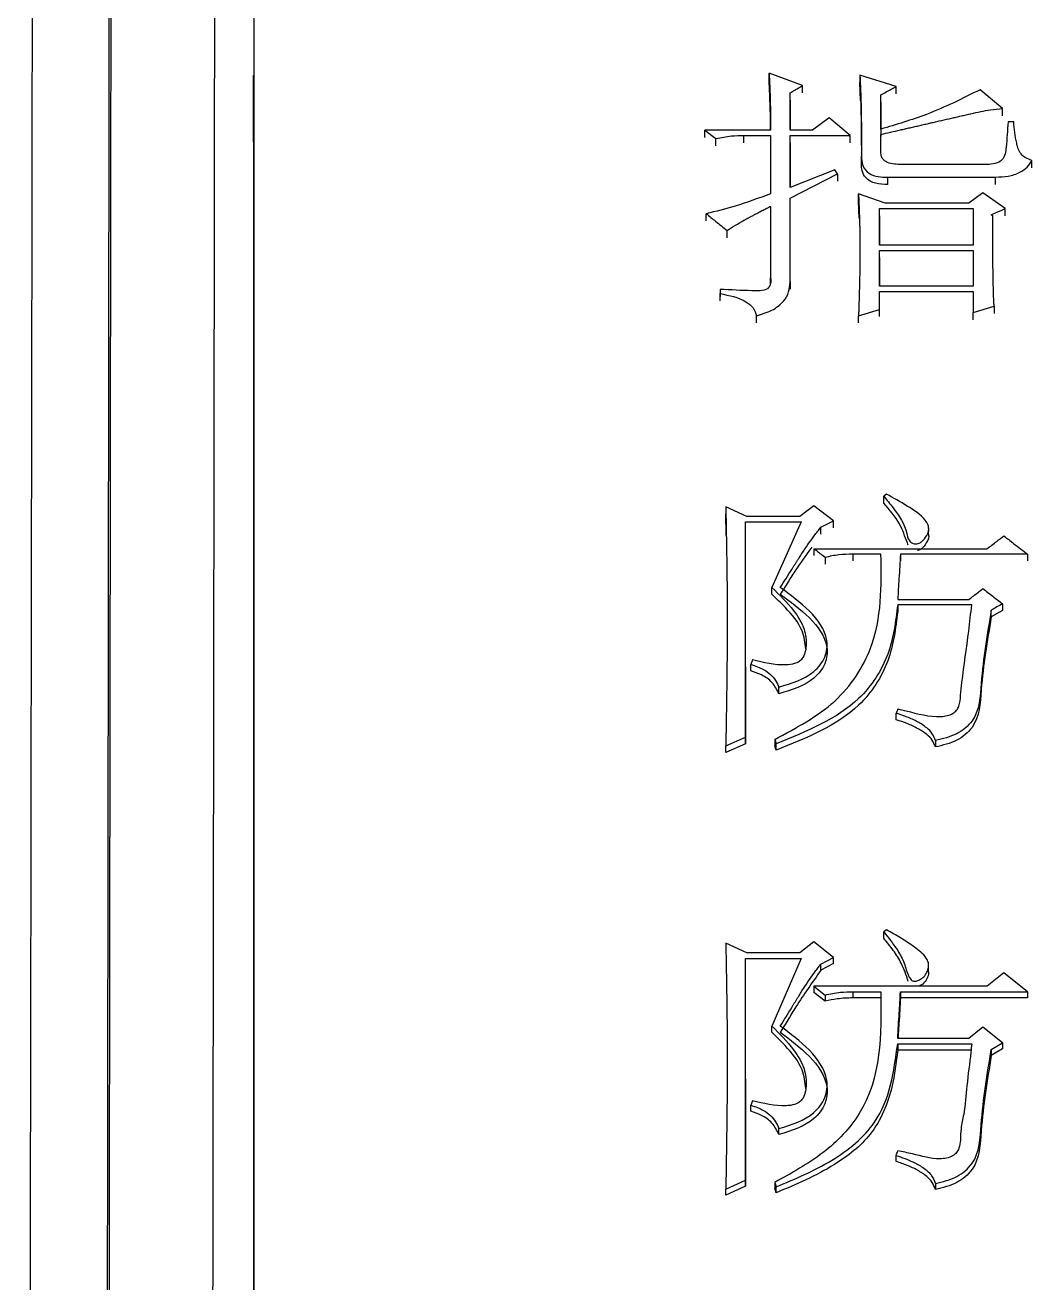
# Model space of a CAD drawing. Header units: millimetres. Extents: x 2404 to 4548, y 1024 to 2541.
# Drawn here: x 2914.55 to 2922.34, y 2251.26 to 2261 of the extents above; entities that cross this region are included whole.
import ezdxf

# ---------------------------------------------------------------- set-up
doc = ezdxf.new("R2010")
doc.units = ezdxf.units.MM

msp = doc.modelspace()

# ---------------------------------------------------------------- linework, layer by layer
at = {"color": 7, "linetype": 'Continuous', "lineweight": 25}
for p, q in [((2920.5687, 2260.5312), (2920.3091, 2260.6274)), ((2920.3091, 2260.57), (2920.3091, 2260.6274)), ((2916.3194, 2259.5768), (2916.3193, 2260.608)), ((2920.5687, 2260.4741), (2920.5687, 2260.5312)), ((2921.2935, 2260.5231), (2921.0122, 2260.6114)), ((2921.0122, 2260.6114), (2921.0122, 2260.5543)), ((2921.0171, 2260.4166), (2921.0122, 2260.554)), ((2921.2935, 2260.4661), (2921.2935, 2260.5231)), ((2920.4713, 2260.1854), (2920.4713, 2260.475)), ((2920.4713, 2260.418), (2920.4713, 2260.475)), ((2921.1745, 2260.1935), (2921.1745, 2260.4589)), ((2921.1745, 2260.402), (2921.1745, 2260.4589)), ((2922.1156, 2260.3544), (2921.9425, 2260.499)), ((2920.4713, 2260.4178), (2920.4713, 2260.1854)), ((2921.1745, 2260.4017), (2921.1745, 2260.1367)), ((2922.1156, 2260.2976), (2922.1156, 2260.3544)), ((2920.7742, 2260.282), (2920.6444, 2260.1854)), ((2920.9365, 2260.1451), (2920.7742, 2260.282)), ((2922.2021, 2260.2498), (2922.1588, 2260.2498)), ((2919.8115, 2260.1854), (2919.898, 2260.1209)), ((2920.3199, 2260.1854), (2919.8115, 2260.1854)), ((2919.8115, 2260.1288), (2919.8115, 2260.1854)), ((2920.1144, 2260.1451), (2920.3199, 2260.1451)), ((2920.1144, 2260.0886), (2920.1144, 2260.1451)), ((2920.3199, 2260.1451), (2920.3199, 2259.6927)), ((2920.6444, 2260.1854), (2920.4713, 2260.1854)), ((2920.4713, 2260.1451), (2920.9365, 2260.1451)), ((2920.4713, 2259.7413), (2920.4713, 2260.1451)), ((2920.4713, 2260.0886), (2920.4713, 2260.1451)), ((2920.9365, 2260.0886), (2920.9365, 2260.1451)), ((2921.1745, 2260.008), (2921.1745, 2260.1532)), ((2921.1745, 2260.0966), (2921.1745, 2260.1532)), ((2919.898, 2260.0644), (2919.898, 2260.1209)), ((2920.4713, 2260.0883), (2920.4713, 2259.7413)), ((2921.023, 2259.9272), (2921.023, 2259.9838)), ((2922.3428, 2259.8952), (2922.3428, 2259.9515)), ((2920.8175, 2259.8788), (2920.4713, 2259.7413)), ((2920.4713, 2259.6603), (2920.8391, 2259.8464)), ((2920.8391, 2259.8464), (2920.8175, 2259.8788)), ((2920.8391, 2259.8464), (2920.8391, 2259.7902)), ((2921.9965, 2259.9192), (2921.3367, 2259.9192)), ((2921.2286, 2259.8222), (2922.0615, 2259.8222)), ((2921.2286, 2259.7658), (2921.2286, 2259.8222)), ((2922.0615, 2259.766), (2922.0615, 2259.8222)), ((2920.4714, 2259.0099), (2920.4713, 2259.6603)), ((2920.4713, 2259.6043), (2920.4713, 2259.6603)), ((2921.2069, 2259.6198), (2921.0014, 2259.6927)), ((2921.0014, 2259.6367), (2921.0014, 2259.6927)), ((2921.9641, 2259.7008), (2921.856, 2259.6198)), ((2922.1372, 2259.5792), (2921.9641, 2259.7008)), ((2920.3199, 2259.5954), (2920.3199, 2259.0425)), ((2921.0053, 2259.5046), (2921.0014, 2259.6365)), ((2921.1637, 2259.5792), (2921.8884, 2259.5792)), ((2921.1637, 2259.295), (2921.1637, 2259.5792)), ((2921.1637, 2259.5234), (2921.1637, 2259.5792)), ((2921.856, 2259.6198), (2921.2069, 2259.6198)), ((2921.8884, 2259.5792), (2921.8884, 2259.295)), ((2922.1372, 2259.5234), (2922.1372, 2259.5792)), ((2919.8223, 2259.4827), (2919.8223, 2259.5387)), ((2921.1637, 2259.5232), (2921.1637, 2259.295)), ((2922.0399, 2259.5224), (2922.029, 2259.5306)), ((2919.9846, 2259.3531), (2919.9846, 2259.4088)), ((2921.8884, 2259.295), (2921.1637, 2259.295)), ((2921.1637, 2259.2543), (2921.8884, 2259.2543)), ((2921.1637, 2258.9773), (2921.1637, 2259.2543)), ((2921.1637, 2259.1988), (2921.1637, 2259.2543)), ((2921.1637, 2259.1987), (2921.1637, 2258.9773)), ((2921.8884, 2259.2543), (2921.8884, 2258.9773)), ((2920.3199, 2258.9872), (2920.3199, 2259.0425)), ((2920.4714, 2259.0149), (2920.4714, 2258.9546)), ((2920.4714, 2258.9547), (2920.4714, 2259.0099)), ((2921.8884, 2258.9773), (2921.1637, 2258.9773)), ((2919.9305, 2258.9528), (2919.9305, 2258.9201)), ((2919.9305, 2258.9528), (2919.9305, 2258.8977)), ((2919.9305, 2258.8651), (2919.9305, 2258.9201)), ((2921.1637, 2258.9365), (2921.8884, 2258.9365)), ((2921.1637, 2258.7976), (2921.1637, 2258.9365)), ((2921.1637, 2258.8814), (2921.1637, 2258.9365)), ((2921.8884, 2258.9365), (2921.8884, 2258.773)), ((2921.0014, 2258.7485), (2921.1637, 2258.7976)), ((2921.1637, 2258.7427), (2921.1637, 2258.7976)), ((2921.8884, 2258.773), (2922.0507, 2258.8221)), ((2921.8884, 2258.7182), (2921.8884, 2258.773)), ((2922.0507, 2258.8221), (2922.0507, 2258.7671)), ((2920.2117, 2258.6937), (2920.2117, 2258.7485)), ((2921.0014, 2258.6937), (2921.0014, 2258.7485)), ((2921.2178, 2257.3682), (2921.1961, 2257.3516)), ((2921.1961, 2257.2985), (2921.1961, 2257.3516)), ((2920.136, 2257.1939), (2919.9738, 2257.2686)), ((2919.9738, 2257.2686), (2919.9738, 2257.2156)), ((2919.9761, 2257.0493), (2919.9738, 2257.2156)), ((2920.6553, 2257.2769), (2920.5471, 2257.1939)), ((2920.8067, 2257.1607), (2920.6553, 2257.2769)), ((2920.1252, 2257.1524), (2920.5579, 2257.1524)), ((2920.1252, 2255.4859), (2920.1252, 2257.1524)), ((2920.1252, 2257.0995), (2920.1252, 2257.1524)), ((2920.5471, 2257.1939), (2920.136, 2257.1939)), ((2920.5579, 2257.1524), (2920.3307, 2256.6443)), ((2920.7093, 2257.1108), (2920.8067, 2257.1607)), ((2920.8067, 2257.1078), (2920.8067, 2257.1607)), ((2920.7093, 2257.058), (2920.7093, 2257.1108)), ((2921.5439, 2257.1019), (2921.5439, 2257.1112)), ((2921.5439, 2257.0581), (2921.5439, 2257.0893)), ((2920.6553, 2256.9444), (2921.9966, 2256.9444)), ((2920.6553, 2256.9444), (2920.6553, 2256.8918)), ((2920.7418, 2256.8778), (2920.7418, 2256.8253)), ((2921.1745, 2256.9028), (2920.9581, 2256.9028)), ((2920.9581, 2256.9028), (2920.9581, 2256.8502)), ((2922.3103, 2256.9028), (2921.3259, 2256.9028)), ((2921.3259, 2256.9028), (2921.3259, 2256.8502)), ((2922.3103, 2256.9028), (2922.3103, 2256.8502)), ((2920.3307, 2256.592), (2920.3307, 2256.6443)), ((2921.3043, 2256.5524), (2921.856, 2256.5524)), ((2921.8776, 2256.5106), (2921.3043, 2256.5106)), ((2921.3043, 2256.5106), (2921.3043, 2256.4585)), ((2922.0291, 2256.4168), (2922.0291, 2256.4688)), ((2922.1156, 2256.4669), (2922.0291, 2256.4168)), ((2922.1156, 2256.5189), (2922.1156, 2256.4669)), ((2920.7582, 2256.1473), (2920.7582, 2256.199)), ((2920.1793, 2256.0834), (2920.1685, 2256.0498)), ((2920.1685, 2255.9984), (2920.1685, 2256.0498)), ((2920.1252, 2256.0317), (2920.1252, 2255.4352)), ((2920.3848, 2255.8221), (2920.3848, 2255.8734)), ((2921.2935, 2255.6204), (2921.2935, 2255.6714)), ((2919.9738, 2255.4184), (2920.1252, 2255.4859)), ((2920.1252, 2255.4352), (2920.1252, 2255.4859)), ((2920.3524, 2255.469), (2920.3632, 2255.4353)), ((2921.5964, 2255.4606), (2921.5964, 2255.4099)), ((2920.1252, 2255.4352), (2919.9738, 2255.3677)), ((2919.9738, 2255.3677), (2919.9738, 2255.4184)), ((2920.3632, 2255.3846), (2920.3524, 2255.4183)), ((2920.3632, 2255.3846), (2920.3632, 2255.4353)), ((2920.6553, 2253.9006), (2920.5471, 2253.815)), ((2920.8067, 2253.7808), (2920.6553, 2253.9006)), ((2921.2178, 2253.9947), (2921.1961, 2253.9775)), ((2920.1361, 2253.815), (2919.9738, 2253.892)), ((2919.9738, 2253.892), (2919.9738, 2253.8434)), ((2920.5471, 2253.815), (2920.1361, 2253.815)), ((2920.1252, 2253.7722), (2920.5579, 2253.7722)), ((2920.1253, 2252.0565), (2920.1252, 2253.7722)), ((2920.1252, 2253.7237), (2920.1252, 2253.7722)), ((2920.5579, 2253.7722), (2920.3308, 2253.2488)), ((2920.7094, 2253.7294), (2920.8067, 2253.7808)), ((2920.8067, 2253.7323), (2920.7094, 2253.6809)), ((2920.7094, 2253.6809), (2920.7094, 2253.7294)), ((2920.8067, 2253.7323), (2920.8067, 2253.7808)), ((2921.5438, 2253.6654), (2921.5438, 2253.7141)), ((2922.1264, 2253.6608), (2921.9966, 2253.558)), ((2922.3103, 2253.5151), (2922.1264, 2253.6608)), ((2921.9966, 2253.558), (2920.6553, 2253.5579)), ((2920.6553, 2253.5579), (2920.7418, 2253.4893)), ((2920.6553, 2253.5579), (2920.6553, 2253.5097)), ((2920.9582, 2253.5151), (2921.1745, 2253.5151)), ((2920.9582, 2253.5151), (2920.9582, 2253.4669)), ((2921.326, 2253.5151), (2922.3103, 2253.5151)), ((2921.326, 2253.5151), (2921.326, 2253.4669)), ((2922.3103, 2253.5151), (2922.3103, 2253.4669)), ((2920.7418, 2253.4412), (2920.6553, 2253.5097)), ((2920.7418, 2253.4893), (2920.7418, 2253.4412)), ((2921.1745, 2253.4669), (2920.9582, 2253.4669)), ((2922.3103, 2253.4669), (2921.326, 2253.4669)), ((2920.3308, 2253.2009), (2920.3308, 2253.2488)), ((2921.9642, 2253.2402), (2921.856, 2253.1541)), ((2922.1156, 2253.1197), (2921.9642, 2253.2402)), ((2921.856, 2253.1541), (2921.3043, 2253.1541)), ((2921.3043, 2253.1111), (2921.8776, 2253.1111)), ((2921.8776, 2253.0635), (2921.3043, 2253.0635)), ((2922.0291, 2253.0681), (2922.1156, 2253.1197)), ((2922.1156, 2253.0721), (2922.0291, 2253.0205)), ((2922.0291, 2253.0681), (2922.0291, 2253.0205)), ((2922.1156, 2253.1197), (2922.1156, 2253.0721)), ((2920.1253, 2252.8384), (2920.1253, 2252.0102)), ((2920.7582, 2252.743), (2920.7582, 2252.7903)), ((2920.1793, 2252.6713), (2920.1685, 2252.6367)), ((2920.1685, 2252.5897), (2920.1685, 2252.6367)), ((2920.3849, 2252.4083), (2920.3849, 2252.4551)), ((2921.2935, 2252.2008), (2921.2935, 2252.2473)), ((2919.9738, 2251.987), (2920.1253, 2252.0565)), ((2920.1253, 2252.0102), (2920.1253, 2252.0565)), ((2920.1253, 2252.0102), (2919.9738, 2251.9408)), ((2919.9738, 2251.9408), (2919.9738, 2251.987)), ((2920.3524, 2252.0391), (2920.3632, 2252.0044)), ((2920.3632, 2251.9582), (2920.3524, 2251.9928)), ((2920.3632, 2251.9582), (2920.3632, 2252.0044)), ((2921.5964, 2252.0304), (2921.5964, 2251.9842))]:
    msp.add_line(p, q, dxfattribs=at)
at = {"color": 7, "linetype": 'Continuous', "lineweight": 25, "flags": 128}
for points in [[(2922.029, 2259.5306), (2922.073, 2259.5503), (2922.1051, 2259.5648), (2922.1372, 2259.5792)], [(2920.3524, 2255.469), (2920.3524, 2255.4484), (2920.3524, 2255.4334), (2920.3524, 2255.4183)], [(2921.1961, 2253.9287), (2921.1961, 2253.9458), (2921.1961, 2253.9616), (2921.1961, 2253.9775)], [(2921.3043, 2253.1111), (2921.3043, 2253.0916), (2921.3043, 2253.0635)], [(2920.3524, 2252.0391), (2920.3524, 2252.0203), (2920.3524, 2252.0066), (2920.3524, 2251.9928)]]:
    msp.add_lwpolyline(points, dxfattribs=at)
at = {"color": 7, "linetype": 'Continuous', "lineweight": 25}
for points, knots in [([(2916.3189, 2292.3583), (2916.3189, 2292.2543), (2916.3189, 2291.7335), (2916.319, 2290.3666), (2916.3191, 2288.2067), (2916.3191, 2285.5883), (2916.3191, 2283.1258), (2916.3192, 2279.618), (2916.3192, 2276.475), (2916.3193, 2272.1599), (2916.3193, 2267.4729), (2916.3193, 2262.3407), (2916.3194, 2256.9171), (2916.3194, 2252.3584), (2916.3195, 2246.4359), (2916.3195, 2241.5301), (2916.3196, 2234.8512), (2916.3197, 2230.5584), (2916.3198, 2227.5573)], [0, 0, 0, 0, 0.020124, 0.100733, 0.181328, 0.221587, 0.302184, 0.342442, 0.423039, 0.463298, 0.543894, 0.624491, 0.664749, 0.745346, 0.785604, 0.8662, 0.906458, 1, 1, 1, 1]), ([(2914.6502, 2291.4103), (2914.6504, 2291.4386), (2914.6507, 2291.5271), (2914.6493, 2290.5407), (2914.6464, 2288.5278), (2914.6417, 2285.4651), (2914.6365, 2282.0768), (2914.6315, 2278.7395), (2914.6268, 2275.6698), (2914.6212, 2272.0264), (2914.6147, 2267.7557), (2914.6075, 2263.11), (2914.5997, 2258.1632), (2914.5916, 2252.9928), (2914.5825, 2247.3085), (2914.5726, 2241.1114), (2914.5619, 2234.4276), (2914.5544, 2229.7369), (2914.5506, 2227.3428)], [0, 0, 0, 0, 0.039342, 0.122943, 0.206183, 0.289063, 0.371582, 0.416612, 0.465601, 0.518547, 0.575452, 0.636313, 0.690059, 0.746552, 0.805793, 0.867782, 0.932518, 1, 1, 1, 1]), ([(2915.1556, 2227.2073), (2915.1601, 2230.5066), (2915.1692, 2237.105), (2915.1821, 2246.5351), (2915.1942, 2255.4157), (2915.2052, 2263.5734), (2915.2149, 2270.8739), (2915.2232, 2277.1911), (2915.2299, 2282.4154), (2915.2349, 2286.4635), (2915.2377, 2288.8675), (2915.2391, 2290.181), (2915.2393, 2290.5025), (2915.2394, 2290.6632)], [0, 0, 0, 0, 0.0981345, 0.196269, 0.2944034, 0.3925379, 0.4906723, 0.5888066, 0.686941, 0.7850753, 0.8832097, 0.9416048, 1, 1, 1, 1]), ([(2915.1695, 2227.1586), (2915.1728, 2229.5443), (2915.1793, 2234.2509), (2915.1886, 2241.0001), (2915.1972, 2247.3427), (2915.2052, 2253.2379), (2915.2126, 2258.6685), (2915.2203, 2264.4015), (2915.228, 2270.1701), (2915.2352, 2275.6504), (2915.241, 2280.1175), (2915.2454, 2283.6404), (2915.2487, 2286.3034), (2915.2509, 2288.2027), (2915.2522, 2289.4337), (2915.2527, 2289.9486), (2915.2527, 2290.0984), (2915.2527, 2290.1233)], [0, 0, 0, 0, 0.07139, 0.140843, 0.208359, 0.273937, 0.337578, 0.399281, 0.488173, 0.572709, 0.652888, 0.72871, 0.800173, 0.867277, 0.930021, 0.988406, 1, 1, 1, 1]), ([(2916.0508, 2289.3402), (2916.0508, 2289.2473), (2916.0507, 2289.0775), (2916.0503, 2288.6298), (2916.0498, 2288.0893), (2916.049, 2287.4134), (2916.0481, 2286.6058), (2916.047, 2285.6658), (2916.0457, 2284.5942), (2916.0436, 2282.8847), (2916.0403, 2280.1986), (2916.0351, 2276.0488), (2916.0284, 2270.8324), (2916.021, 2265.2255), (2916.0134, 2259.5483), (2916.006, 2254.0812), (2915.9977, 2248.0684), (2915.9887, 2241.5208), (2915.979, 2234.4779), (2915.9721, 2229.5356), (2915.9687, 2227.0215)], [0, 0, 0, 0, 0.037781, 0.069081, 0.100468, 0.131943, 0.163506, 0.195157, 0.226895, 0.258722, 0.330934, 0.408983, 0.49287, 0.582593, 0.645672, 0.711347, 0.779618, 0.850484, 0.923944, 1, 1, 1, 1]), ([(2920.3091, 2260.6274), (2920.3092, 2260.625), (2920.3094, 2260.6202), (2920.3098, 2260.613), (2920.3102, 2260.6057), (2920.3105, 2260.5985), (2920.3109, 2260.5913), (2920.3113, 2260.584), (2920.3116, 2260.5768), (2920.312, 2260.5696), (2920.3123, 2260.5623), (2920.3127, 2260.5551), (2920.313, 2260.5478), (2920.3133, 2260.5406), (2920.3137, 2260.5334), (2920.314, 2260.5261), (2920.3143, 2260.5189), (2920.3146, 2260.5116), (2920.3149, 2260.5044), (2920.3152, 2260.4971), (2920.3155, 2260.4899), (2920.3157, 2260.4839), (2920.3159, 2260.4778), (2920.3161, 2260.4718), (2920.3164, 2260.4645), (2920.3166, 2260.4573), (2920.3168, 2260.45), (2920.3171, 2260.4428), (2920.3173, 2260.4355), (2920.3175, 2260.4283), (2920.3176, 2260.421), (2920.3178, 2260.415), (2920.3179, 2260.4089), (2920.318, 2260.4029), (2920.3182, 2260.3956), (2920.3183, 2260.3884), (2920.3185, 2260.3811), (2920.3186, 2260.3739), (2920.3187, 2260.3666), (2920.3188, 2260.3594), (2920.3189, 2260.3521), (2920.319, 2260.3448), (2920.3191, 2260.3388), (2920.3191, 2260.3327), (2920.3192, 2260.3267), (2920.3193, 2260.3194), (2920.3193, 2260.3122), (2920.3194, 2260.3049), (2920.3195, 2260.2976), (2920.3195, 2260.2904), (2920.3196, 2260.2831), (2920.3196, 2260.2758), (2920.3196, 2260.2698), (2920.3197, 2260.2637), (2920.3197, 2260.2577), (2920.3197, 2260.2504), (2920.3197, 2260.2431), (2920.3198, 2260.2359), (2920.3198, 2260.2286), (2920.3198, 2260.2213), (2920.3198, 2260.2141), (2920.3198, 2260.2068), (2920.3199, 2260.2007), (2920.3199, 2260.1936), (2920.3199, 2260.1889), (2920.3199, 2260.1854)], [0, 0, 0, 0, 0.01641, 0.03282, 0.04923, 0.06564, 0.08205, 0.098461, 0.114871, 0.131281, 0.147691, 0.164101, 0.180511, 0.196921, 0.213331, 0.229741, 0.246151, 0.262561, 0.278972, 0.295382, 0.311792, 0.328202, 0.336407, 0.352817, 0.369227, 0.385637, 0.402047, 0.418457, 0.434867, 0.451278, 0.467688, 0.484098, 0.492303, 0.508713, 0.525123, 0.541533, 0.557943, 0.574353, 0.590763, 0.607173, 0.623583, 0.639994, 0.656404, 0.664609, 0.681019, 0.697429, 0.713839, 0.730249, 0.746659, 0.763069, 0.779479, 0.795889, 0.8123, 0.820505, 0.836915, 0.853325, 0.869735, 0.886145, 0.902555, 0.918965, 0.935375, 0.951785, 0.968195, 0.9764, 1, 1, 1, 1]), ([(2920.3197, 2260.1854), (2920.3197, 2260.2052), (2920.3195, 2260.2638), (2920.3176, 2260.3922), (2920.3124, 2260.5004), (2920.3091, 2260.57)], [0, 0, 0, 0, 0.154244, 0.455917, 1, 1, 1, 1]), ([(2920.4713, 2260.475), (2920.485, 2260.4828), (2920.508, 2260.4961), (2920.5405, 2260.5149), (2920.5593, 2260.5257), (2920.5687, 2260.5312)], [0, 0, 0, 0, 0.419954, 0.709976, 1, 1, 1, 1]), ([(2921.0122, 2260.6114), (2921.0125, 2260.6052), (2921.0129, 2260.5959), (2921.0134, 2260.5835), (2921.0138, 2260.5742), (2921.0142, 2260.565), (2921.0146, 2260.5557), (2921.015, 2260.5464), (2921.0155, 2260.534), (2921.0162, 2260.5185), (2921.0169, 2260.4999), (2921.0177, 2260.4813), (2921.019, 2260.4441), (2921.0202, 2260.4069), (2921.0211, 2260.3697), (2921.0215, 2260.351), (2921.0219, 2260.3324), (2921.0222, 2260.3138), (2921.0225, 2260.2951), (2921.0228, 2260.2703), (2921.023, 2260.2454), (2921.0232, 2260.2205), (2921.0233, 2260.2018), (2921.0234, 2260.1832), (2921.0234, 2260.1645), (2921.0235, 2260.149), (2921.0235, 2260.1365), (2921.0235, 2260.1272), (2921.0234, 2260.1178), (2921.0234, 2260.1085), (2921.0234, 2260.0991), (2921.0234, 2260.0898), (2921.0234, 2260.0805), (2921.0234, 2260.0711), (2921.0233, 2260.0587), (2921.0233, 2260.0462), (2921.0232, 2260.0337), (2921.0232, 2260.0244), (2921.0232, 2260.0166), (2921.0231, 2260.0104), (2921.0231, 2260.0057), (2921.0231, 2260.001), (2921.0231, 2259.9963), (2921.0231, 2259.9906), (2921.023, 2259.9864), (2921.023, 2259.9838)], [0, 0, 0, 0, 0.0297, 0.04455, 0.0594, 0.07425, 0.0891, 0.10395, 0.1188, 0.1485, 0.1782, 0.2079, 0.237599, 0.3564, 0.3861, 0.4158, 0.4455, 0.4752, 0.5049, 0.5346, 0.594, 0.6237, 0.6534, 0.6831, 0.7128, 0.742499, 0.757349, 0.772199, 0.787049, 0.801899, 0.816749, 0.831599, 0.846449, 0.861299, 0.876149, 0.905849, 0.920699, 0.935549, 0.950399, 0.957824, 0.965249, 0.972674, 0.980099, 0.987524, 1, 1, 1, 1]), ([(2921.1745, 2260.4589), (2921.1884, 2260.4664), (2921.2152, 2260.4809), (2921.2548, 2260.5023), (2921.2806, 2260.5162), (2921.2935, 2260.5231)], [0, 0, 0, 0, 0.350984, 0.675491, 1, 1, 1, 1]), ([(2921.9425, 2260.499), (2921.8067, 2260.4309), (2921.5626, 2260.3086), (2921.2937, 2260.2289), (2921.1745, 2260.1935)], [0, 0, 0, 0, 0.556567, 1, 1, 1, 1]), ([(2921.0176, 2260.417), (2921.0177, 2260.4131), (2921.0182, 2260.3821), (2921.0227, 2260.2148), (2921.0229, 2260.0955), (2921.023, 2260.0337), (2921.023, 2260.0115), (2921.0231, 2260.0076), (2921.0231, 2260.0086), (2921.0231, 2260.009)], [0, 0, 0, 0, 0.068293, 0.542837, 0.809759, 0.931747, 0.959329, 0.986395, 1, 1, 1, 1]), ([(2921.1745, 2260.1532), (2921.2247, 2260.1647), (2921.2812, 2260.1776), (2921.344, 2260.192), (2921.3597, 2260.1956), (2921.3753, 2260.1992), (2921.3879, 2260.2021), (2921.4036, 2260.2057), (2921.4256, 2260.2107), (2921.4569, 2260.2179), (2921.4883, 2260.2251), (2921.5197, 2260.2323), (2921.5448, 2260.2381), (2921.5762, 2260.2453), (2921.6013, 2260.2511), (2921.6452, 2260.2612), (2921.6829, 2260.2698), (2921.7268, 2260.2799), (2921.7519, 2260.2857), (2921.7833, 2260.2929), (2921.8084, 2260.2987), (2921.8397, 2260.306), (2921.9088, 2260.3219), (2922.002, 2260.3427), (2922.0847, 2260.3512), (2922.1156, 2260.3544)], [0, 0, 0, 0, 0.160709, 0.180798, 0.200887, 0.210931, 0.23102, 0.241064, 0.261152, 0.30133, 0.341507, 0.361596, 0.401773, 0.421862, 0.462039, 0.482128, 0.562482, 0.582571, 0.622748, 0.642837, 0.683014, 0.703103, 0.74328, 0.904095, 1, 1, 1, 1]), ([(2922.1588, 2260.2498), (2922.1546, 2260.184), (2922.1492, 2260.1012), (2922.1376, 2260.0027), (2922.1183, 2259.9509), (2922.0587, 2259.9253), (2922.0175, 2259.9213), (2921.9965, 2259.9192)], [0, 0, 0, 0, 0.489877, 0.617073, 0.743751, 0.869803, 1, 1, 1, 1]), ([(2922.3428, 2259.9515), (2922.3265, 2259.9572), (2922.2943, 2259.9685), (2922.2436, 2260.011), (2922.2162, 2260.111), (2922.2077, 2260.1948), (2922.2021, 2260.2498)], [0, 0, 0, 0, 0.127818, 0.252018, 0.508407, 1, 1, 1, 1]), ([(2919.898, 2260.1209), (2919.9378, 2260.129), (2920.0089, 2260.1433), (2920.0821, 2260.1446), (2920.1144, 2260.1451)], [0, 0, 0, 0, 0.558835, 1, 1, 1, 1]), ([(2921.023, 2259.9838), (2921.0245, 2259.9595), (2921.0274, 2259.9106), (2921.0756, 2259.8478), (2921.153, 2259.8225), (2921.2032, 2259.8223), (2921.2286, 2259.8222)], [0, 0, 0, 0, 0.26803, 0.540931, 0.767912, 1, 1, 1, 1]), ([(2921.3367, 2259.9192), (2921.2977, 2259.9205), (2921.2487, 2259.9222), (2921.2012, 2259.9488), (2921.1787, 2259.9724), (2921.1761, 2259.9941), (2921.1745, 2260.008)], [0, 0, 0, 0, 0.51629, 0.647429, 0.774862, 1, 1, 1, 1]), ([(2922.0615, 2259.8222), (2922.0946, 2259.8234), (2922.1602, 2259.8259), (2922.2465, 2259.8527), (2922.3097, 2259.8974), (2922.3319, 2259.9337), (2922.3428, 2259.9515)], [0, 0, 0, 0, 0.2887937, 0.5729304, 0.7895926, 1, 1, 1, 1]), ([(2921.2286, 2259.7658), (2921.196, 2259.766), (2921.1324, 2259.7663), (2921.0552, 2259.8092), (2921.0263, 2259.8702), (2921.0241, 2259.9083), (2921.023, 2259.9272)], [0, 0, 0, 0, 0.294945, 0.576546, 0.789412, 1, 1, 1, 1]), ([(2920.3199, 2259.6927), (2920.2293, 2259.6592), (2920.0673, 2259.5993), (2919.8973, 2259.5572), (2919.8223, 2259.5387)], [0, 0, 0, 0, 0.558886, 1, 1, 1, 1]), ([(2921.0014, 2259.6927), (2921.0016, 2259.6864), (2921.002, 2259.677), (2921.0025, 2259.6645), (2921.0029, 2259.6551), (2921.0032, 2259.6457), (2921.0036, 2259.6363), (2921.004, 2259.6269), (2921.0043, 2259.6175), (2921.0047, 2259.6081), (2921.005, 2259.5987), (2921.0054, 2259.5892), (2921.0057, 2259.5798), (2921.0061, 2259.5704), (2921.0064, 2259.561), (2921.0067, 2259.5516), (2921.0071, 2259.5422), (2921.0074, 2259.5328), (2921.0078, 2259.5202), (2921.0083, 2259.5045), (2921.0089, 2259.4857), (2921.0094, 2259.4668), (2921.0099, 2259.448), (2921.0104, 2259.4291), (2921.0108, 2259.4103), (2921.0111, 2259.3914), (2921.0118, 2259.3537), (2921.0121, 2259.3159), (2921.0123, 2259.2782), (2921.0123, 2259.2593), (2921.0122, 2259.2341), (2921.0121, 2259.2026), (2921.0118, 2259.1648), (2921.0113, 2259.1269), (2921.0107, 2259.0891), (2921.0101, 2259.0576), (2921.0094, 2259.026), (2921.0088, 2259.0008), (2921.0081, 2258.9755), (2921.0076, 2258.9566), (2921.0071, 2258.9376), (2921.0067, 2258.9218), (2921.0063, 2258.9092), (2921.0061, 2258.8997), (2921.0058, 2258.8902), (2921.0055, 2258.8807), (2921.0052, 2258.8713), (2921.0049, 2258.8618), (2921.0046, 2258.8523), (2921.0044, 2258.8428), (2921.0041, 2258.8333), (2921.0038, 2258.8238), (2921.0035, 2258.8144), (2921.0032, 2258.8064), (2921.003, 2258.8001), (2921.0029, 2258.7954), (2921.0027, 2258.7906), (2921.0026, 2258.7859), (2921.0024, 2258.7811), (2921.0023, 2258.7764), (2921.0021, 2258.7717), (2921.002, 2258.7669), (2921.0018, 2258.7622), (2921.0016, 2258.756), (2921.0015, 2258.7515), (2921.0014, 2258.7485)], [0, 0, 0, 0, 0.020012, 0.030018, 0.040024, 0.050031, 0.060037, 0.070043, 0.080049, 0.090055, 0.100061, 0.110067, 0.120073, 0.130079, 0.140086, 0.150092, 0.160098, 0.170104, 0.18011, 0.200122, 0.220134, 0.240147, 0.260159, 0.280171, 0.300183, 0.320196, 0.340208, 0.420258, 0.44027, 0.460282, 0.480294, 0.520319, 0.560343, 0.600368, 0.640392, 0.680417, 0.700429, 0.740454, 0.760466, 0.780478, 0.80049, 0.820502, 0.830509, 0.840515, 0.850521, 0.860527, 0.870533, 0.880539, 0.890545, 0.900551, 0.910557, 0.920564, 0.93057, 0.940576, 0.945579, 0.950582, 0.955585, 0.960588, 0.965591, 0.970594, 0.975597, 0.9806, 0.985603, 0.990606, 1, 1, 1, 1]), ([(2916.3198, 2227.4562), (2916.3198, 2228.1036), (2916.3197, 2231.3441), (2916.3196, 2237.1095), (2916.3195, 2243.3261), (2916.3195, 2249.3614), (2916.3194, 2253.9913), (2916.3194, 2257.8023), (2916.3194, 2259.2455), (2916.3194, 2259.6425)], [0, 0, 0, 0, 0.056256, 0.281605, 0.506911, 0.619454, 0.844767, 0.95731, 1, 1, 1, 1]), ([(2919.9846, 2259.4088), (2920.0267, 2259.436), (2920.0715, 2259.4649), (2920.1216, 2259.4923), (2920.1328, 2259.4983), (2920.1439, 2259.5043), (2920.1551, 2259.5103), (2920.1663, 2259.5162), (2920.1775, 2259.5222), (2920.1888, 2259.5281), (2920.1972, 2259.5325), (2920.2085, 2259.5384), (2920.2197, 2259.5442), (2920.2296, 2259.5493), (2920.2367, 2259.553), (2920.2423, 2259.5559), (2920.248, 2259.5588), (2920.2537, 2259.5617), (2920.2593, 2259.5646), (2920.265, 2259.5675), (2920.2692, 2259.5696), (2920.2749, 2259.5725), (2920.2806, 2259.5754), (2920.2862, 2259.5783), (2920.2905, 2259.5805), (2920.2961, 2259.5834), (2920.3018, 2259.5862), (2920.3075, 2259.5891), (2920.313, 2259.5919), (2920.3172, 2259.5941), (2920.3199, 2259.5954)], [0, 0, 0, 0, 0.396041, 0.420732, 0.445423, 0.494806, 0.519497, 0.544188, 0.59357, 0.618261, 0.642952, 0.667643, 0.717025, 0.741716, 0.754061, 0.778752, 0.791098, 0.803443, 0.828134, 0.84048, 0.852825, 0.865171, 0.889862, 0.902207, 0.914553, 0.926898, 0.951589, 0.963935, 0.97628, 1, 1, 1, 1]), ([(2919.8223, 2259.5387), (2919.8465, 2259.5193), (2919.8857, 2259.488), (2919.9398, 2259.4447), (2919.9696, 2259.4207), (2919.9846, 2259.4088)], [0, 0, 0, 0, 0.4477923, 0.7238958, 1, 1, 1, 1]), ([(2922.0507, 2258.8221), (2922.0505, 2258.825), (2922.0502, 2258.8307), (2922.0497, 2258.8392), (2922.0491, 2258.8506), (2922.0485, 2258.8621), (2922.0479, 2258.8735), (2922.0474, 2258.882), (2922.0469, 2258.8934), (2922.0464, 2258.9049), (2922.0457, 2258.9248), (2922.0449, 2258.9619), (2922.0431, 2259.0418), (2922.0416, 2259.133), (2922.0411, 2259.2127), (2922.0408, 2259.2525), (2922.0406, 2259.2753), (2922.0405, 2259.2923), (2922.0405, 2259.3066), (2922.0404, 2259.3208), (2922.0403, 2259.3322), (2922.0403, 2259.3435), (2922.0402, 2259.3549), (2922.0402, 2259.3663), (2922.0402, 2259.3776), (2922.0401, 2259.3861), (2922.0401, 2259.3975), (2922.0401, 2259.4089), (2922.04, 2259.4202), (2922.04, 2259.4316), (2922.04, 2259.4429), (2922.04, 2259.4543), (2922.04, 2259.4628), (2922.0399, 2259.4699), (2922.0399, 2259.477), (2922.0399, 2259.4827), (2922.0399, 2259.4884), (2922.0399, 2259.4926), (2922.0399, 2259.4983), (2922.0399, 2259.504), (2922.0399, 2259.5096), (2922.0399, 2259.5153), (2922.0399, 2259.5196), (2922.0399, 2259.5224)], [0, 0, 0, 0, 0.012194, 0.024389, 0.036583, 0.060972, 0.073167, 0.085361, 0.097556, 0.121945, 0.134139, 0.182918, 0.280473, 0.475585, 0.573141, 0.621919, 0.646308, 0.670697, 0.695086, 0.70728, 0.731669, 0.743863, 0.756058, 0.780447, 0.792641, 0.804836, 0.81703, 0.841419, 0.853613, 0.865808, 0.890197, 0.902391, 0.914586, 0.92678, 0.932877, 0.945072, 0.951169, 0.957266, 0.963363, 0.975558, 0.981655, 0.987752, 1, 1, 1, 1]), ([(2920.32, 2259.0425), (2920.3217, 2259.0279), (2920.325, 2258.9984), (2920.3006, 2258.9507), (2920.2365, 2258.9405), (2920.1158, 2258.9434), (2920.0124, 2258.9486), (2919.9305, 2258.9528)], [0, 0, 0, 0, 0.111377, 0.22453, 0.350906, 0.486016, 1, 1, 1, 1]), ([(2920.2117, 2258.7485), (2920.2522, 2258.7606), (2920.3319, 2258.7845), (2920.4202, 2258.8514), (2920.4658, 2258.9316), (2920.4695, 2258.9839), (2920.4714, 2259.0099)], [0, 0, 0, 0, 0.291847, 0.573788, 0.788346, 1, 1, 1, 1]), ([(2919.9305, 2258.9201), (2920.0008, 2258.9063), (2920.0979, 2258.8872), (2920.1912, 2258.813), (2920.205, 2258.7697), (2920.2117, 2258.7485)], [0, 0, 0, 0, 0.573358, 0.790473, 1, 1, 1, 1]), ([(2921.1961, 2257.3516), (2921.2207, 2257.3222), (2921.2949, 2257.2337), (2921.3681, 2257.1197), (2921.3824, 2257.0201), (2921.4047, 2256.9954), (2921.4233, 2256.9857), (2921.4432, 2256.9817), (2921.4623, 2256.9836), (2921.4819, 2256.9923), (2921.5098, 2257.0177), (2921.535, 2257.0524), (2921.5479, 2257.0941), (2921.5406, 2257.1309), (2921.4964, 2257.2017), (2921.3767, 2257.2778), (2921.2712, 2257.3378), (2921.2178, 2257.3682)], [0, 0, 0, 0, 0.109651, 0.330682, 0.3864, 0.404634, 0.422868, 0.441529, 0.456387, 0.471247, 0.497612, 0.560433, 0.593185, 0.625961, 0.670922, 0.833212, 1, 1, 1, 1]), ([(2919.9738, 2257.2686), (2919.9741, 2257.2529), (2919.9745, 2257.2293), (2919.9751, 2257.1979), (2919.9756, 2257.1743), (2919.976, 2257.1507), (2919.9765, 2257.1271), (2919.9769, 2257.1035), (2919.9773, 2257.0799), (2919.9778, 2257.0562), (2919.9783, 2257.0247), (2919.9789, 2256.9932), (2919.9794, 2256.9617), (2919.9798, 2256.9381), (2919.9803, 2256.9065), (2919.9808, 2256.875), (2919.9812, 2256.8434), (2919.9816, 2256.8197), (2919.9819, 2256.7961), (2919.9823, 2256.7645), (2919.9827, 2256.7329), (2919.983, 2256.7013), (2919.9833, 2256.6776), (2919.9835, 2256.6539), (2919.9838, 2256.6223), (2919.984, 2256.5906), (2919.9843, 2256.559), (2919.9844, 2256.5392), (2919.9845, 2256.5234), (2919.9845, 2256.5115), (2919.9846, 2256.4996), (2919.9846, 2256.4838), (2919.9847, 2256.468), (2919.9847, 2256.4521), (2919.9847, 2256.4402), (2919.9848, 2256.4284), (2919.9848, 2256.4165), (2919.9848, 2256.4046), (2919.9848, 2256.3947), (2919.9848, 2256.3868), (2919.9848, 2256.3808), (2919.9848, 2256.3729), (2919.9848, 2256.365), (2919.9848, 2256.357), (2919.9847, 2256.3491), (2919.9847, 2256.3392), (2919.9847, 2256.3273), (2919.9847, 2256.3114), (2919.9846, 2256.2956), (2919.9846, 2256.2797), (2919.9845, 2256.2678), (2919.9845, 2256.252), (2919.9844, 2256.2321), (2919.9842, 2256.2083), (2919.9841, 2256.1845), (2919.9839, 2256.1607), (2919.9837, 2256.1289), (2919.9834, 2256.0971), (2919.9831, 2256.0653), (2919.9829, 2256.0415), (2919.9827, 2256.0176), (2919.9823, 2255.9858), (2919.982, 2255.954), (2919.9816, 2255.9222), (2919.9813, 2255.8983), (2919.981, 2255.8744), (2919.9805, 2255.8426), (2919.9801, 2255.8107), (2919.9796, 2255.7789), (2919.9793, 2255.7549), (2919.9788, 2255.7231), (2919.9783, 2255.6912), (2919.9778, 2255.6593), (2919.9774, 2255.6353), (2919.977, 2255.6114), (2919.9765, 2255.5795), (2919.976, 2255.5475), (2919.9754, 2255.5156), (2919.975, 2255.4916), (2919.9745, 2255.4592), (2919.9741, 2255.4348), (2919.9738, 2255.4184)], [0, 0, 0, 0, 0.025705, 0.038557, 0.05141, 0.064262, 0.077115, 0.089967, 0.102819, 0.115672, 0.128524, 0.154229, 0.167082, 0.179934, 0.192786, 0.218491, 0.231344, 0.244196, 0.257049, 0.269901, 0.295606, 0.308458, 0.321311, 0.334163, 0.347016, 0.37272, 0.385573, 0.398425, 0.404851, 0.411278, 0.417704, 0.42413, 0.436983, 0.443409, 0.449835, 0.456261, 0.462687, 0.469114, 0.47554, 0.478753, 0.481966, 0.485179, 0.491605, 0.494818, 0.498032, 0.504458, 0.510884, 0.51731, 0.530163, 0.536589, 0.543015, 0.549441, 0.562294, 0.575146, 0.587999, 0.600851, 0.613703, 0.639408, 0.652261, 0.665113, 0.677966, 0.690818, 0.716523, 0.729375, 0.742228, 0.75508, 0.767933, 0.793637, 0.80649, 0.819342, 0.832195, 0.857899, 0.870752, 0.883604, 0.896457, 0.909309, 0.935014, 0.947866, 0.960719, 0.973571, 1, 1, 1, 1]), ([(2921.3864, 2256.9728), (2921.3841, 2256.9786), (2921.3624, 2257.0336), (2921.3224, 2257.1521), (2921.2411, 2257.2463), (2921.1961, 2257.2985)], [0, 0, 0, 0, 0.050477, 0.4745225, 1, 1, 1, 1]), ([(2920.3957, 2256.6443), (2920.4253, 2256.6914), (2920.4586, 2256.7443), (2920.4958, 2256.803), (2920.5052, 2256.8177), (2920.5145, 2256.8323), (2920.5239, 2256.847), (2920.5333, 2256.8616), (2920.5465, 2256.8821), (2920.586, 2256.9435), (2920.6407, 2257.0235), (2920.6924, 2257.0893), (2920.7093, 2257.1108)], [0, 0, 0, 0, 0.2975226, 0.3347128, 0.3719031, 0.3904983, 0.4276885, 0.4648788, 0.483474, 0.5578546, 0.8555027, 1, 1, 1, 1]), ([(2921.5417, 2257.0578), (2921.5433, 2257.0513), (2921.5479, 2257.0334), (2921.5306, 2256.9949), (2921.5069, 2256.9599), (2921.4779, 2256.9379), (2921.4649, 2256.9314), (2921.4587, 2256.9311), (2921.4584, 2256.9311)], [0, 0, 0, 0, 0.1263, 0.350367, 0.766673, 0.897301, 0.995433, 1, 1, 1, 1]), ([(2921.9966, 2256.9444), (2922.0091, 2256.954), (2922.0341, 2256.9732), (2922.0773, 2257.0065), (2922.1081, 2257.0302), (2922.1264, 2257.0443)], [0, 0, 0, 0, 0.288432, 0.576865, 1, 1, 1, 1]), ([(2922.1264, 2257.0443), (2922.1514, 2257.0251), (2922.1945, 2256.9919), (2922.2558, 2256.9447), (2922.2921, 2256.9168), (2922.3103, 2256.9028)], [0, 0, 0, 0, 0.407194, 0.703597, 1, 1, 1, 1]), ([(2920.6394, 2256.9582), (2920.5974, 2256.9002), (2920.5333, 2256.8115), (2920.4559, 2256.6875), (2920.4157, 2256.6238), (2920.3957, 2256.592)], [0, 0, 0, 0, 0.485895, 0.742945, 1, 1, 1, 1]), ([(2920.7418, 2256.8778), (2920.7293, 2256.8874), (2920.7087, 2256.9033), (2920.6798, 2256.9255), (2920.6634, 2256.9381), (2920.6553, 2256.9444)], [0, 0, 0, 0, 0.432643, 0.716321, 1, 1, 1, 1]), ([(2920.3524, 2255.469), (2920.5186, 2255.5572), (2920.8435, 2255.7296), (2921.185, 2256.2488), (2921.1785, 2256.6556), (2921.1745, 2256.9028)], [0, 0, 0, 0, 0.291092, 0.569283, 1, 1, 1, 1]), ([(2920.9581, 2256.9028), (2920.9219, 2256.902), (2920.8487, 2256.9005), (2920.7776, 2256.8854), (2920.7418, 2256.8778)], [0, 0, 0, 0, 0.495714, 1, 1, 1, 1]), ([(2921.3259, 2256.9028), (2921.322, 2256.8394), (2921.3165, 2256.7494), (2921.3093, 2256.6326), (2921.306, 2256.5791), (2921.3043, 2256.5524)], [0, 0, 0, 0, 0.542952, 0.771476, 1, 1, 1, 1]), ([(2920.3307, 2256.6443), (2920.3899, 2256.5871), (2920.4903, 2256.4901), (2920.5866, 2256.3349), (2920.6, 2256.2188), (2920.5891, 2256.1408), (2920.5712, 2256.0963), (2920.5396, 2256.0677), (2920.4972, 2256.0504), (2920.3738, 2256.0369), (2920.2657, 2256.0627), (2920.1793, 2256.0834)], [0, 0, 0, 0, 0.236471, 0.400892, 0.534168, 0.588802, 0.643894, 0.675813, 0.707612, 0.766357, 1, 1, 1, 1]), ([(2920.3848, 2255.8734), (2920.484, 2255.9035), (2920.6338, 2255.949), (2920.7516, 2256.1018), (2920.7716, 2256.2807), (2920.6272, 2256.4764), (2920.4739, 2256.5875), (2920.3957, 2256.6443)], [0, 0, 0, 0, 0.250217, 0.37779, 0.502112, 0.745933, 1, 1, 1, 1]), ([(2921.856, 2256.5524), (2921.8685, 2256.562), (2921.8927, 2256.5808), (2921.9288, 2256.6086), (2921.9524, 2256.6268), (2921.9642, 2256.6359)], [0, 0, 0, 0, 0.346119, 0.673059, 1, 1, 1, 1]), ([(2921.9642, 2256.6359), (2921.9894, 2256.6164), (2922.0399, 2256.5775), (2922.0904, 2256.5384), (2922.1156, 2256.5189)], [0, 0, 0, 0, 0.4999994, 1, 1, 1, 1]), ([(2920.5942, 2256.1689), (2920.5878, 2256.2165), (2920.5718, 2256.3362), (2920.4548, 2256.473), (2920.365, 2256.5591), (2920.3307, 2256.592)], [0, 0, 0, 0, 0.289302, 0.728342, 1, 1, 1, 1]), ([(2920.3957, 2256.592), (2920.4739, 2256.5354), (2920.6272, 2256.4244), (2920.7716, 2256.229), (2920.7516, 2256.0502), (2920.6338, 2255.8976), (2920.484, 2255.8522), (2920.3848, 2255.8221)], [0, 0, 0, 0, 0.254102, 0.497856, 0.622112, 0.749663, 1, 1, 1, 1]), ([(2921.3043, 2256.5106), (2921.2885, 2256.3816), (2921.2567, 2256.1221), (2920.9769, 2255.6829), (2920.5987, 2255.5303), (2920.3632, 2255.4353)], [0, 0, 0, 0, 0.271558, 0.546438, 1, 1, 1, 1]), ([(2921.3043, 2256.4585), (2921.2885, 2256.3297), (2921.2567, 2256.0705), (2920.9767, 2255.6318), (2920.5987, 2255.4795), (2920.3632, 2255.3846)], [0, 0, 0, 0, 0.271428, 0.546253, 1, 1, 1, 1]), ([(2921.3044, 2255.7052), (2921.3264, 2255.7), (2921.4358, 2255.6743), (2921.5638, 2255.6375), (2921.6884, 2255.6502), (2921.7311, 2255.6675), (2921.7628, 2255.6934), (2921.788, 2255.7405), (2921.7894, 2255.8148), (2921.8127, 2256.0088), (2921.8482, 2256.2426), (2921.8702, 2256.4429), (2921.8776, 2256.5106)], [0, 0, 0, 0, 0.0476159, 0.2366676, 0.2711991, 0.3058534, 0.3330791, 0.3603377, 0.4287555, 0.5098819, 0.8344448, 1, 1, 1, 1]), ([(2922.0291, 2256.4688), (2921.9974, 2256.2839), (2921.9492, 2256.0032), (2921.9388, 2255.6454), (2921.7646, 2255.4992), (2921.6534, 2255.4737), (2921.5964, 2255.4606)], [0, 0, 0, 0, 0.492344, 0.747305, 0.87043, 1, 1, 1, 1]), ([(2922.1156, 2256.5189), (2922.1012, 2256.5106), (2922.0723, 2256.4939), (2922.0435, 2256.4771), (2922.0291, 2256.4688)], [0, 0, 0, 0, 0.5000001, 1, 1, 1, 1]), ([(2922.0291, 2256.4168), (2921.9974, 2256.2321), (2921.9492, 2255.9518), (2921.9387, 2255.5944), (2921.7646, 2255.4485), (2921.6534, 2255.423), (2921.5964, 2255.4099)], [0, 0, 0, 0, 0.4922279, 0.747139, 0.870314, 1, 1, 1, 1]), ([(2920.1685, 2256.0498), (2920.2023, 2256.0381), (2920.2575, 2256.0189), (2920.3207, 2255.9737), (2920.3622, 2255.9272), (2920.3773, 2255.8912), (2920.3848, 2255.8734)], [0, 0, 0, 0, 0.34974, 0.571287, 0.787704, 1, 1, 1, 1]), ([(2920.3848, 2255.8221), (2920.3697, 2255.8528), (2920.3405, 2255.9119), (2920.2563, 2255.9687), (2920.196, 2255.9891), (2920.1685, 2255.9984)], [0, 0, 0, 0, 0.370996, 0.713919, 1, 1, 1, 1]), ([(2921.3043, 2255.7052), (2921.3034, 2255.7023), (2921.3012, 2255.6953), (2921.2976, 2255.684), (2921.2948, 2255.6756), (2921.2935, 2255.6714)], [0, 0, 0, 0, 0.252887, 0.626447, 1, 1, 1, 1]), ([(2921.5964, 2255.4606), (2921.5893, 2255.4786), (2921.575, 2255.5151), (2921.5254, 2255.5643), (2921.4592, 2255.6069), (2921.3786, 2255.643), (2921.3219, 2255.6619), (2921.2935, 2255.6714)], [0, 0, 0, 0, 0.162412, 0.328967, 0.549592, 0.773853, 1, 1, 1, 1]), ([(2921.5964, 2255.4099), (2921.5893, 2255.4279), (2921.5749, 2255.4644), (2921.5254, 2255.5135), (2921.4592, 2255.5561), (2921.3786, 2255.592), (2921.3219, 2255.6109), (2921.2935, 2255.6204)], [0, 0, 0, 0, 0.162317, 0.328828, 0.549463, 0.773777, 1, 1, 1, 1]), ([(2921.1961, 2253.9775), (2921.2311, 2253.9341), (2921.2894, 2253.8617), (2921.3544, 2253.7502), (2921.3729, 2253.671), (2921.395, 2253.6238), (2921.4075, 2253.608), (2921.4198, 2253.5993), (2921.4334, 2253.5959), (2921.4517, 2253.5975), (2921.4784, 2253.6078), (2921.5089, 2253.63), (2921.5333, 2253.6652), (2921.5448, 2253.7035), (2921.5444, 2253.7421), (2921.5132, 2253.8016), (2921.4328, 2253.8616), (2921.3282, 2253.9326), (2921.2547, 2253.9739), (2921.2178, 2253.9947)], [0, 0, 0, 0, 0.156412, 0.260868, 0.365462, 0.392662, 0.410241, 0.42134, 0.432549, 0.445637, 0.467959, 0.506678, 0.545841, 0.586947, 0.621916, 0.6571, 0.775363, 0.887354, 1, 1, 1, 1]), ([(2921.3866, 2253.594), (2921.3704, 2253.6423), (2921.3421, 2253.7267), (2921.272, 2253.837), (2921.2215, 2253.898), (2921.1961, 2253.9287)], [0, 0, 0, 0, 0.399399, 0.697767, 1, 1, 1, 1]), ([(2919.9738, 2253.892), (2919.9741, 2253.8758), (2919.9746, 2253.8515), (2919.9752, 2253.8191), (2919.9756, 2253.7948), (2919.976, 2253.7705), (2919.9765, 2253.7462), (2919.9769, 2253.7218), (2919.9774, 2253.6975), (2919.9778, 2253.6732), (2919.9783, 2253.6407), (2919.9789, 2253.6082), (2919.9794, 2253.5758), (2919.9798, 2253.5514), (2919.9803, 2253.5189), (2919.9808, 2253.4864), (2919.9813, 2253.4539), (2919.9816, 2253.4295), (2919.9819, 2253.4051), (2919.9823, 2253.3726), (2919.9827, 2253.3401), (2919.9831, 2253.3075), (2919.9833, 2253.2831), (2919.9836, 2253.2587), (2919.9838, 2253.2261), (2919.9841, 2253.1935), (2919.9843, 2253.1609), (2919.9844, 2253.1406), (2919.9845, 2253.1243), (2919.9845, 2253.112), (2919.9846, 2253.0998), (2919.9847, 2253.0835), (2919.9847, 2253.0672), (2919.9847, 2253.0509), (2919.9848, 2253.0387), (2919.9848, 2253.0264), (2919.9848, 2253.0142), (2919.9848, 2253.0019), (2919.9848, 2252.9918), (2919.9848, 2252.9836), (2919.9848, 2252.9775), (2919.9848, 2252.9693), (2919.9848, 2252.9612), (2919.9848, 2252.953), (2919.9848, 2252.9448), (2919.9848, 2252.9346), (2919.9847, 2252.9224), (2919.9847, 2252.9061), (2919.9847, 2252.8897), (2919.9846, 2252.8734), (2919.9846, 2252.8611), (2919.9845, 2252.8448), (2919.9844, 2252.8244), (2919.9843, 2252.7999), (2919.9841, 2252.7754), (2919.984, 2252.7508), (2919.9837, 2252.7181), (2919.9835, 2252.6854), (2919.9832, 2252.6527), (2919.9829, 2252.6282), (2919.9827, 2252.6036), (2919.9824, 2252.5709), (2919.982, 2252.5381), (2919.9816, 2252.5054), (2919.9813, 2252.4808), (2919.981, 2252.4562), (2919.9806, 2252.4234), (2919.9801, 2252.3907), (2919.9796, 2252.3579), (2919.9793, 2252.3333), (2919.9788, 2252.3005), (2919.9783, 2252.2676), (2919.9778, 2252.2348), (2919.9774, 2252.2102), (2919.977, 2252.1856), (2919.9765, 2252.1527), (2919.976, 2252.1199), (2919.9755, 2252.087), (2919.9751, 2252.0624), (2919.9745, 2252.029), (2919.9741, 2252.0039), (2919.9738, 2251.987)], [0, 0, 0, 0, 0.025705, 0.038557, 0.05141, 0.064262, 0.077115, 0.089967, 0.102819, 0.115672, 0.128524, 0.154229, 0.167082, 0.179934, 0.192786, 0.218491, 0.231344, 0.244196, 0.257049, 0.269901, 0.295606, 0.308458, 0.321311, 0.334163, 0.347016, 0.37272, 0.385573, 0.398425, 0.404851, 0.411278, 0.417704, 0.42413, 0.436983, 0.443409, 0.449835, 0.456261, 0.462687, 0.469114, 0.47554, 0.478753, 0.481966, 0.485179, 0.491605, 0.494818, 0.498032, 0.504458, 0.510884, 0.51731, 0.530163, 0.536589, 0.543015, 0.549441, 0.562294, 0.575146, 0.587999, 0.600851, 0.613703, 0.639408, 0.652261, 0.665113, 0.677966, 0.690818, 0.716523, 0.729375, 0.742228, 0.75508, 0.767932, 0.793637, 0.80649, 0.819342, 0.832195, 0.857899, 0.870752, 0.883604, 0.896457, 0.909309, 0.935014, 0.947866, 0.960719, 0.973571, 1, 1, 1, 1]), ([(2920.3957, 2253.2488), (2920.4253, 2253.2973), (2920.4586, 2253.3518), (2920.4959, 2253.4123), (2920.5052, 2253.4274), (2920.5146, 2253.4425), (2920.5239, 2253.4576), (2920.5333, 2253.4726), (2920.5465, 2253.4937), (2920.586, 2253.557), (2920.6407, 2253.6394), (2920.6925, 2253.7072), (2920.7094, 2253.7294)], [0, 0, 0, 0, 0.297523, 0.334713, 0.371903, 0.390498, 0.427688, 0.464879, 0.483474, 0.557855, 0.855503, 1, 1, 1, 1]), ([(2920.7094, 2253.6809), (2920.6434, 2253.5873), (2920.555, 2253.4621), (2920.4559, 2253.2993), (2920.4157, 2253.2337), (2920.3957, 2253.2009)], [0, 0, 0, 0, 0.597119, 0.798557, 1, 1, 1, 1]), ([(2921.5425, 2253.6654), (2921.5425, 2253.6605), (2921.5425, 2253.6391), (2921.5262, 2253.6031), (2921.4983, 2253.5714), (2921.4759, 2253.5608), (2921.4698, 2253.558)], [0, 0, 0, 0, 0.112826, 0.49093, 0.862071, 1, 1, 1, 1]), ([(2921.1745, 2253.5151), (2921.1764, 2253.1821), (2921.1789, 2252.7133), (2920.737, 2252.2498), (2920.4819, 2252.1101), (2920.3524, 2252.0391)], [0, 0, 0, 0, 0.546872, 0.769893, 1, 1, 1, 1]), ([(2920.7418, 2253.4893), (2920.7816, 2253.4978), (2920.8527, 2253.5131), (2920.9259, 2253.5145), (2920.9582, 2253.5151)], [0, 0, 0, 0, 0.558835, 1, 1, 1, 1]), ([(2921.3043, 2253.1541), (2921.3063, 2253.1868), (2921.3102, 2253.2522), (2921.3174, 2253.3726), (2921.3227, 2253.4601), (2921.326, 2253.5151)], [0, 0, 0, 0, 0.271476, 0.542951, 1, 1, 1, 1]), ([(2920.9582, 2253.4669), (2920.9171, 2253.4659), (2920.8439, 2253.464), (2920.773, 2253.4482), (2920.7418, 2253.4412)], [0, 0, 0, 0, 0.561085, 1, 1, 1, 1]), ([(2921.326, 2253.4669), (2921.322, 2253.4016), (2921.3165, 2253.309), (2921.3102, 2253.2047), (2921.3079, 2253.1657), (2921.3072, 2253.1541)], [0, 0, 0, 0, 0.626456, 0.889379, 1, 1, 1, 1]), ([(2920.3308, 2253.2488), (2920.3901, 2253.1897), (2920.4906, 2253.0897), (2920.5868, 2252.9297), (2920.6, 2252.8103), (2920.5891, 2252.7302), (2920.5712, 2252.6845), (2920.5397, 2252.6551), (2920.4972, 2252.6373), (2920.3739, 2252.6234), (2920.2658, 2252.65), (2920.1793, 2252.6713)], [0, 0, 0, 0, 0.237031, 0.40138, 0.534635, 0.589033, 0.643886, 0.675792, 0.707579, 0.7663, 1, 1, 1, 1]), ([(2920.3849, 2252.4551), (2920.4841, 2252.4861), (2920.6338, 2252.5329), (2920.7516, 2252.6902), (2920.7717, 2252.8744), (2920.6272, 2253.0759), (2920.4739, 2253.1904), (2920.3957, 2253.2488)], [0, 0, 0, 0, 0.25015, 0.377758, 0.502112, 0.745934, 1, 1, 1, 1]), ([(2920.5945, 2252.7653), (2920.588, 2252.8144), (2920.5716, 2252.9378), (2920.4546, 2253.0786), (2920.3649, 2253.1672), (2920.3308, 2253.2009)], [0, 0, 0, 0, 0.289937, 0.729757, 1, 1, 1, 1]), ([(2920.3957, 2253.2009), (2920.4739, 2253.1426), (2920.6272, 2253.0283), (2920.7717, 2252.8271), (2920.7516, 2252.6431), (2920.6338, 2252.486), (2920.484, 2252.4393), (2920.3849, 2252.4083)], [0, 0, 0, 0, 0.254102, 0.497855, 0.622144, 0.749731, 1, 1, 1, 1]), ([(2920.3632, 2252.0044), (2920.51, 2252.0655), (2920.7986, 2252.1859), (2921.2264, 2252.5381), (2921.2751, 2252.8959), (2921.3043, 2253.1111)], [0, 0, 0, 0, 0.291804, 0.574112, 1, 1, 1, 1]), ([(2921.3043, 2253.0635), (2921.2929, 2252.9677), (2921.2661, 2252.7426), (2921.132, 2252.4099), (2920.7891, 2252.1384), (2920.5181, 2252.0237), (2920.3632, 2251.9582)], [0, 0, 0, 0, 0.196577, 0.462275, 0.692724, 1, 1, 1, 1]), ([(2921.8776, 2253.1111), (2921.8754, 2253.0895), (2921.8642, 2252.9816), (2921.8382, 2252.8003), (2921.8268, 2252.6016), (2921.7915, 2252.4628), (2921.7914, 2252.3745), (2921.7843, 2252.3109), (2921.7621, 2252.2687), (2921.7283, 2252.2415), (2921.6833, 2252.2242), (2921.5756, 2252.2155), (2921.4514, 2252.2556), (2921.3426, 2252.2752), (2921.3044, 2252.2821)], [0, 0, 0, 0, 0.051282, 0.25636, 0.431754, 0.51946, 0.589456, 0.639546, 0.668094, 0.696777, 0.732309, 0.768498, 0.918801, 1, 1, 1, 1]), ([(2921.5964, 2252.0304), (2921.6534, 2252.0439), (2921.7646, 2252.0702), (2921.9388, 2252.2205), (2921.9492, 2252.5887), (2921.9974, 2252.8777), (2922.0291, 2253.0681)], [0, 0, 0, 0, 0.1295403, 0.2526388, 0.50766, 1, 1, 1, 1]), ([(2922.0291, 2253.0205), (2921.9974, 2252.8303), (2921.9493, 2252.5417), (2921.9388, 2252.1739), (2921.7646, 2252.0239), (2921.6534, 2251.9976), (2921.5964, 2251.9842)], [0, 0, 0, 0, 0.492224, 0.747194, 0.870344, 1, 1, 1, 1]), ([(2920.1685, 2252.6367), (2920.2023, 2252.6247), (2920.2575, 2252.6049), (2920.3207, 2252.5584), (2920.3622, 2252.5105), (2920.3774, 2252.4735), (2920.3849, 2252.4551)], [0, 0, 0, 0, 0.34974, 0.571287, 0.787704, 1, 1, 1, 1]), ([(2920.3849, 2252.4083), (2920.3697, 2252.44), (2920.3404, 2252.5008), (2920.2562, 2252.5592), (2920.1959, 2252.5802), (2920.1685, 2252.5897)], [0, 0, 0, 0, 0.3717838, 0.7145965, 1, 1, 1, 1]), ([(2921.2935, 2252.2473), (2921.2953, 2252.2531), (2921.299, 2252.2647), (2921.3026, 2252.2763), (2921.3044, 2252.2821)], [0, 0, 0, 0, 0.499996, 1, 1, 1, 1]), ([(2921.2935, 2252.2473), (2921.3375, 2252.232), (2921.4095, 2252.2071), (2921.4992, 2252.1565), (2921.5657, 2252.1028), (2921.5863, 2252.0543), (2921.5964, 2252.0304)], [0, 0, 0, 0, 0.349071, 0.571765, 0.789358, 1, 1, 1, 1]), ([(2921.5964, 2251.9842), (2921.5893, 2252.0027), (2921.575, 2252.0402), (2921.5254, 2252.0907), (2921.4592, 2252.1346), (2921.3786, 2252.1716), (2921.322, 2252.191), (2921.2935, 2252.2008)], [0, 0, 0, 0, 0.1623169, 0.3288282, 0.5494626, 0.7737767, 1, 1, 1, 1])]:
    msp.add_open_spline(points, degree=3, knots=knots, dxfattribs=at)

doc.saveas('drawing.dxf')
